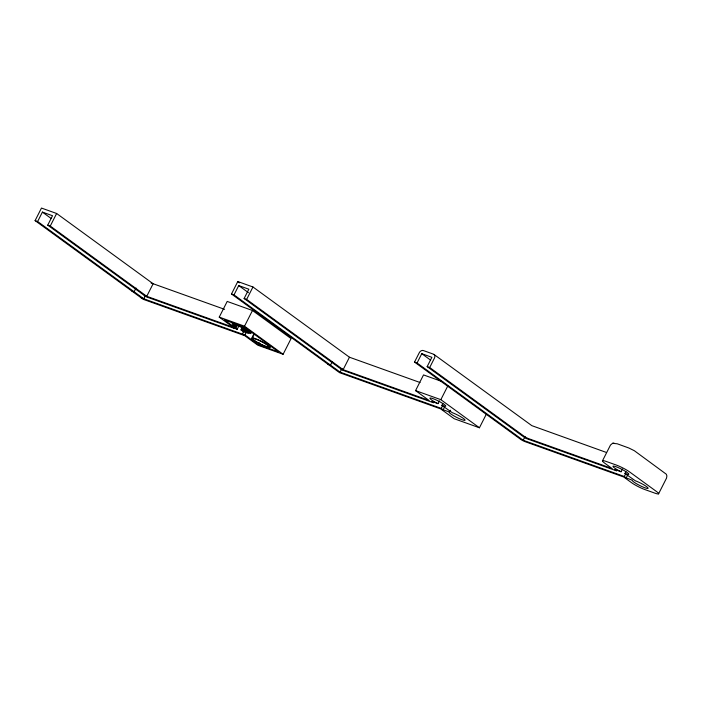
<?xml version="1.0" encoding="UTF-8"?>
<svg xmlns="http://www.w3.org/2000/svg" width="702" height="702" viewBox="0 0 702 702"><rect width="100%" height="100%" fill="white"/><g stroke="black" fill="none" stroke-linecap="round" stroke-linejoin="round"><path stroke-width="1.05" d="M237.469 324.78L236.276 327.141L233.924 325.947L232.081 323.771C238.952 324.815 245.735 328.615 250.991 333.152L250.974 333.582C247.657 332.923 237.724 331.721 242.62 326.702M35.1 220.612L41.471 208.055L56.634 213.487L153.124 283.74L146.753 296.297L50.263 226.044L47.736 225.14L52.518 215.725L42.41 212.101L37.627 221.516L143.761 298.789L242.339 334.108L244.27 335.512L143.164 299.298L35.1 220.612L37.627 221.516M50.263 226.044L56.634 213.487M136.03 288.004L134.117 291.769L131.59 290.865M145.191 295.963L143.761 298.789L141.234 297.885M237.206 329.273L234.679 328.369L219.243 317.128L227.202 301.43L252.483 310.486L291.076 338.583L283.108 354.282L257.836 345.226L242.401 333.985L244.928 334.898L258.433 344.726L278.65 351.974L244.629 327.202L224.412 319.954L237.206 329.273L239.145 325.447M486.46 413.917L479.431 427.772L454.159 418.717L440.645 408.88L339.549 372.665L231.484 293.98L237.794 281.537L252.957 286.978L349.447 357.221L420.033 382.511M450.526 410.222L449.587 412.083L443.173 409.784L441.242 408.38L340.137 372.157L234.012 294.884L238.724 285.582L248.841 289.206L244.12 298.508L342.532 370.165L433.529 402.764L431.598 401.351L438.004 403.65L439.417 400.86M442.734 381.8L423.525 374.921L415.558 390.61L429.071 400.447L343.138 369.664L246.648 299.412L252.957 286.978M236.276 327.141L233.985 325.368L234.784 323.797M234.178 325.588L234.968 324.017M234.345 325.719L235.144 324.148M234.45 325.825L235.249 324.263M234.845 326.123L235.644 324.552M235.205 326.412L236.004 324.85M235.451 326.579L236.249 325.008M235.635 326.72L236.828 324.359M241.032 330.124L242.497 327.22M241.813 330.23L243.006 327.878M283.108 354.282L244.515 326.184L252.483 310.486M241.032 329.843L242.55 330.589L244.138 327.448M242.55 330.589L244.068 328.387M242.874 330.739L244.393 328.536M242.339 334.108L245.042 328.817M243.199 330.896L244.55 331.484L245.744 329.133M244.55 331.484L246.042 329.247M244.849 331.607L246.349 329.378M245.156 331.739L245.726 331.949L246.92 329.589M244.928 334.898L246.384 332.02M245.726 331.949L246.349 332.195L247.543 329.835M246.349 332.195L247.788 329.914M246.595 332.265L248.052 330.01M246.858 332.371L248.113 330.932M247.315 332.502L247.824 332.66L248.622 331.09M247.824 332.66L248.789 331.125M247.99 332.687L248.999 331.186M254.273 334.126L252.404 337.794L253.273 337.96A10.67 1.518 26.9 0 1 267.874 345.068A10.67 1.518 26.9 0 1 265.935 346.691A10.67 1.518 26.9 0 1 252 339.013L251.562 338.504L254.01 333.669M258.433 344.726L259.415 342.795M332.344 361.486L330.44 365.259L327.913 364.347M340.137 372.157L342.023 368.436M349.447 357.221L343.076 369.778L340.549 368.875M414.522 362.083L419.243 352.781A3.554 2.632 -53.9 0 1 423.367 350.544L433.476 354.168A3.554 2.632 -53.9 0 1 434.406 358.213L429.694 367.515L524.245 436.363A3.554 0.509 26.9 0 0 528.703 438.671L612.118 468.55L604.396 462.925A10.67 1.518 26.9 0 1 606.186 461.433L616.303 465.049A10.67 1.518 26.9 0 1 629.668 471.981L656.686 491.654A10.67 1.518 26.9 0 1 654.896 493.155L644.787 489.531A10.67 1.518 26.9 0 1 631.414 482.599L623.692 476.983L525.122 441.672A3.554 0.509 26.9 0 1 520.665 439.355L414.522 362.083L417.049 362.987L523.183 440.259L624.289 476.482L626.219 477.887L632.309 480.229A8.889 1.272 26.9 0 0 641.207 486.223A8.889 1.272 26.9 0 0 647.542 487.407A8.889 1.272 26.9 0 0 635.363 480.8L624.947 473.473L625.886 471.612M417.049 362.987L421.77 353.685L431.879 357.309L427.158 366.611L525.579 438.267L616.575 470.858L614.645 469.454L621.051 471.753L622.463 468.962M479.431 427.772L440.838 399.666L447.867 385.819M449.587 412.083L449.262 412.135A8.889 1.272 26.9 0 0 458.169 418.129A8.889 1.272 26.9 0 0 464.496 419.313A8.889 1.272 26.9 0 0 452.325 412.706L441.9 405.379L442.848 403.518M441.242 408.38L442.664 405.589M443.173 409.784L444.594 406.993M523.183 440.259L525.07 436.539M602.527 460.74L610.486 445.05L612.548 443.313L617.242 443.787L628.869 448.008L634.345 450.719L666.321 474.227L666.9 475.93L666.523 478.141L658.564 493.839M624.289 476.482L625.71 473.692M626.219 477.887L627.632 475.096M613.996 443.059L612.548 443.313M248.201 332.748L249.412 332.397L242.585 327.799L235.231 324.701L233.652 324.596L233.985 325.368M231.484 293.98L234.012 294.884M244.12 298.508L246.648 299.412M427.158 366.611L429.694 367.515M151.105 283.011L224.614 309.345M606.475 452.483L531.826 425.649L434.073 354.51M219.243 317.128L244.515 326.184M415.558 390.61L440.838 399.666M144.226 295.393L232.687 327.079L234.617 328.483L146.156 296.797L47.736 225.14M624.947 473.473L625.719 473.78A8.889 1.272 26.9 0 0 625.745 471.542A8.889 1.272 26.9 0 0 613.557 466.093A8.889 1.272 26.9 0 0 619.84 471.147L621.051 471.753M441.9 405.379L442.672 405.677A8.889 1.272 26.9 0 0 442.708 403.448A8.889 1.272 26.9 0 0 430.51 397.99A8.889 1.272 26.9 0 0 436.793 403.053L438.004 403.65M251.562 338.504L253.747 339.882A8.889 1.272 26.9 0 0 265.619 346.235A8.889 1.272 26.9 0 0 266.233 344.366A8.889 1.272 26.9 0 0 254.15 338.662L252.404 337.794M421.77 353.685L430.616 360.126M237.794 281.537L239.566 282.827M238.724 285.582L248.455 292.673M42.41 212.101L51.255 218.541"/></g></svg>
